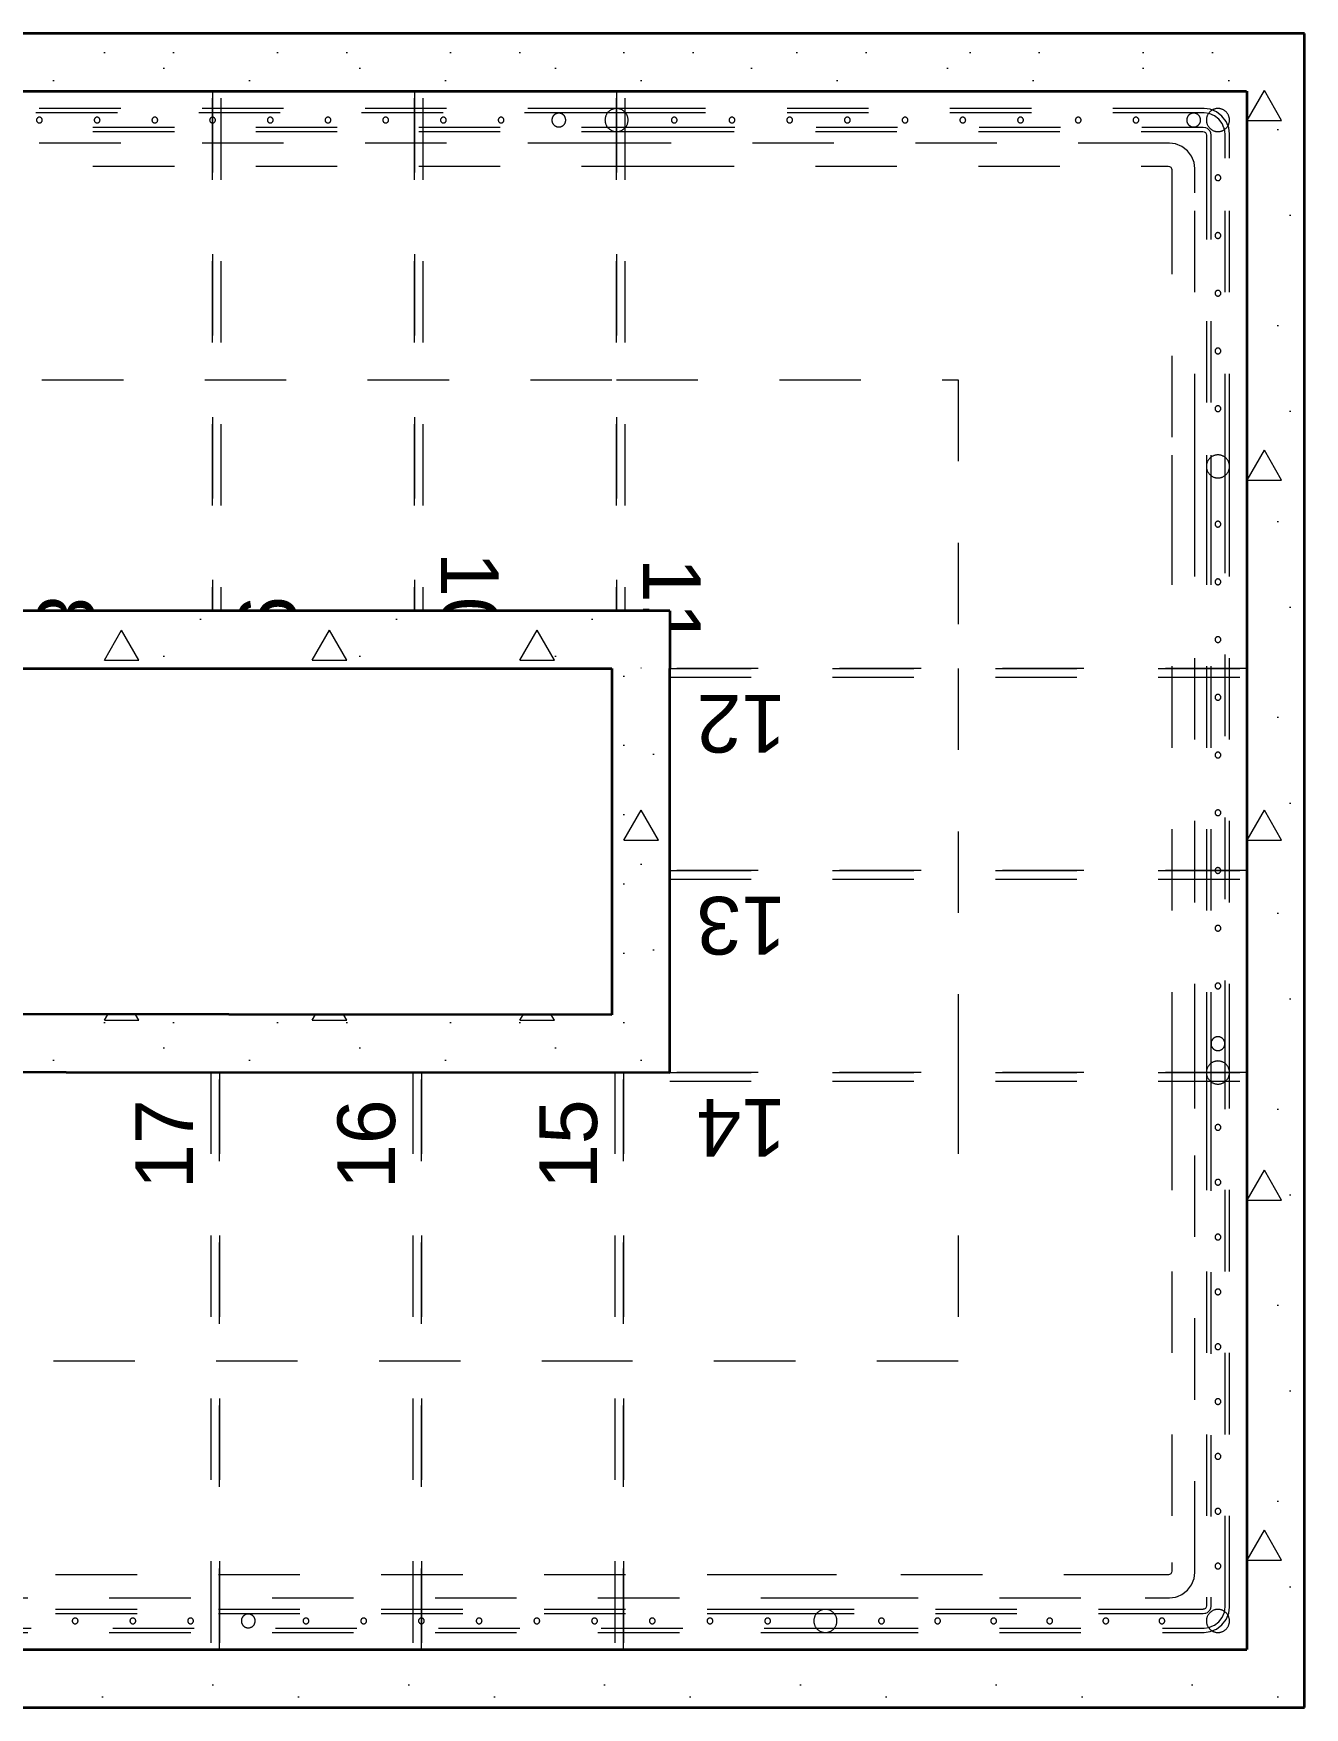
# Model space of a CAD drawing. Header units: millimetres. Extents: x -100675 to 28000, y -21133 to 42228.
# Drawn here: x 12478 to 14680, y 10033 to 12933 of the extents above; entities that cross this region are included whole.
import ezdxf

# ---------------------------------------------------------------- set-up
doc = ezdxf.new("R2010")
doc.units = ezdxf.units.MM
doc.header["$MEASUREMENT"] = 0
for name, pattern in [('Dense Dotted', [176.388884, 0, -176.388884]), ('Small Dashed', [282.222222, 141.111111, -141.111111]), ('Wipeout_Contour', [1000, 0, -1000])]:
    doc.linetypes.add(name, pattern=pattern)
for name, color, linetype in [('New_Interior - Stair & Railing', 7, 'Continuous'), ('New_Structural - Bearing', 7, 'Continuous'), ('New_Structural - Stair & Railing', 7, 'Continuous')]:
    doc.layers.add(name, color=color, linetype=linetype)
for name, color, linetype, lineweight, true_color in [('New_Interior - Stair & Railing_Pen_No__91', 171, 'Continuous', 13, 0xaaaaff), ('New_Structural - Bearing_Pen_No__170', 7, 'Continuous', 13, 0x9f9f00), ('New_Structural - Stair & Railing_Pen_No__71', 171, 'Continuous', 20, 0xaaaaff), ('New_Structural - Stair & Railing_Pen_No__91', 171, 'Continuous', 13, 0xaaaaff)]:
    doc.layers.add(name, color=color, linetype=linetype, lineweight=lineweight, true_color=true_color)
doc.layers.add('New_Structural - Bearing_Pen_No__27', color=7, linetype='Continuous', lineweight=35)
doc.styles.add('GENERATED_STYLE_1', font='arial.ttf')
pattern_1 = [(0, (0, 0), (0, 623.538), [60, -300]), (0, (180, 311.8), (0, 623.538), [60, -300]), (60, (0, 0), (-540, 311.77), [60, -300]), (60, (360, 0), (-540, 311.77), [60, -300]), (120, (60, 0), (540, 311.77), [60, -300]), (120, (420, 0), (540, 311.77), [60, -300]), (0, (0, 60), (0, 120), [0, -120, 0, -180]), (45, (60, 60), (-84.8528, 84.8528), [0, -90, 0, -150])]

# ---------------------------------------------------------------- blocks, each defined once
blk = doc.blocks.new('Stair_2')
at = {"layer": 'New_Structural - Stair & Railing_Pen_No__91', "color": 161, "linetype": 'Small Dashed', "lineweight": 13, "true_color": 0xaaaaff}
for p, q in [((11859.9, 12833.4), (12559.9, 11833.4)), ((12787.8, 12833.4), (12437.8, 12833.4)), ((12787.8, 11833.4), (12787.8, 12833.4)), ((13137.8, 12833.4), (12787.8, 12833.4)), ((12787.8, 12833.4), (12787.8, 11833.4)), ((12802.8, 11833.4), (12802.8, 12833.4)), ((13137.8, 11833.4), (13137.8, 12833.4)), ((13487.8, 12833.4), (13137.8, 12833.4)), ((13137.8, 12833.4), (13137.8, 11833.4)), ((13152.8, 11833.4), (13152.8, 12833.4)), ((13487.8, 11833.4), (13487.8, 12833.4)), ((14579.9, 12833.4), (13487.8, 12833.4)), ((13487.8, 12833.4), (13487.8, 11833.4)), ((13502.8, 11833.4), (13502.8, 12833.4)), ((14579.9, 11833.4), (14579.9, 12833.4)), ((12209.9, 12333.4), (13487.8, 12333.4)), ((13487.8, 12333.4), (14079.9, 12333.4)), ((14079.9, 12333.4), (14079.9, 11833.4)), ((12559.9, 11833.4), (12787.8, 11833.4)), ((12787.8, 11833.4), (13137.8, 11833.4)), ((13137.8, 11833.4), (13487.8, 11833.4)), ((13487.8, 11833.4), (13579.9, 11833.4)), ((13579.9, 11833.4), (14579.9, 11833.4)), ((14579.9, 11833.4), (13579.9, 11833.4)), ((13579.9, 11833.4), (13579.9, 11483.4)), ((14079.9, 11833.4), (14079.9, 11133.4)), ((14579.9, 11483.4), (14579.9, 11833.4)), ((13579.9, 11818.4), (14579.9, 11818.4)), ((13579.9, 11483.4), (14579.9, 11483.4)), ((14579.9, 11483.4), (13579.9, 11483.4)), ((13579.9, 11483.4), (13579.9, 11133.4)), ((13579.9, 11468.4), (14579.9, 11468.4)), ((14579.9, 11133.4), (14579.9, 11483.4)), ((12799.7, 11133.4), (12449.7, 11133.4)), ((12784.7, 11133.4), (12784.7, 10133.4)), ((13149.7, 11133.4), (12799.7, 11133.4)), ((12799.7, 11133.4), (12799.7, 10133.4)), ((12799.7, 10133.4), (12799.7, 11133.4)), ((13134.7, 11133.4), (13134.7, 10133.4)), ((13499.7, 11133.4), (13149.7, 11133.4)), ((13149.7, 11133.4), (13149.7, 10133.4)), ((13149.7, 10133.4), (13149.7, 11133.4)), ((13484.7, 11133.4), (13484.7, 10133.4)), ((13579.9, 11133.4), (13499.7, 11133.4)), ((13499.7, 11133.4), (13499.7, 10133.4)), ((13499.7, 10133.4), (13499.7, 11133.4)), ((13579.9, 11133.4), (14579.9, 11133.4)), ((14579.9, 11133.4), (13579.9, 11133.4)), ((13579.9, 11118.4), (14579.9, 11118.4)), ((14079.9, 11133.4), (14079.9, 10633.4)), ((14579.9, 10133.4), (14579.9, 11133.4)), ((13499.7, 10633.4), (11749.7, 10633.4)), ((14079.9, 10633.4), (13499.7, 10633.4)), ((12449.7, 10133.4), (12799.7, 10133.4)), ((12799.7, 10133.4), (13149.7, 10133.4)), ((13149.7, 10133.4), (13499.7, 10133.4)), ((13499.7, 10133.4), (14579.9, 10133.4))]:
    blk.add_line(p, q, dxfattribs=at)
at = {"layer": 'New_Structural - Stair & Railing_Pen_No__71', "color": 161, "lineweight": 20, "true_color": 0xaaaaff, "char_height": 100, "attachment_point": 4, "style": 'GENERATED_STYLE_1'}
for s, insert, rotation in [('\\A1;{\\pql;\\fArial|b0|i0|c0|p34;10}', (13232.7, 12035.2), 270), ('\\A1;{\\pql;\\fArial|b0|i0|c0|p34;11}', (13583.6, 12025.1), 270), ('\\A1;{\\pql;\\fArial|b0|i0|c0|p34;8}', (12532.7, 11959.3), 270), ('\\A1;{\\pql;\\fArial|b0|i0|c0|p34;9}', (12882.7, 11959.3), 270), ('\\A1;{\\pql;\\fArial|b0|i0|c0|p34;12}', (13781.7, 11737.7), 180), ('\\A1;{\\pql;\\fArial|b0|i0|c0|p34;13}', (13781.7, 11388.5), 180), ('\\A1;{\\pql;\\fArial|b0|i0|c0|p34;17}', (12704, 10931.6), 90), ('\\A1;{\\pql;\\fArial|b0|i0|c0|p34;16}', (13054.8, 10931.6), 90), ('\\A1;{\\pql;\\fArial|b0|i0|c0|p34;15}', (13404.8, 10931.6), 90), ('\\A1;{\\pql;\\fArial|b0|i0|c0|p34;14}', (13781.7, 11037.7), 180)]:
    blk.add_mtext(s, dxfattribs=dict(at, insert=insert, rotation=rotation))
blk = doc.blocks.new('Wall_49', base_point=(10275.1, 12833.4))
at = {"color": 254, "linetype": 'Wipeout_Contour', "lineweight": 0, "ltscale": 71996.237125}
blk.add_wipeout([(10375.1, 12833.4), (14579.9, 12833.4), (14579.9, 12933.4), (10375.1, 12933.4)], dxfattribs=at).dxf.layer = 'New_Structural - Bearing'
at = {"layer": 'New_Structural - Bearing_Pen_No__170', "linetype": 'Continuous', "lineweight": 13, "true_color": 0x9f9f00}
h = blk.add_hatch(dxfattribs=at)
h.set_pattern_fill('Structural_Concrete', color=54, style=0, pattern_type=2)
h.set_pattern_definition(pattern_1)
h.paths.add_polyline_path([(10375.1, 12833.4), (14579.9, 12833.4), (14579.9, 12933.4), (10375.1, 12933.4)])
at = {"layer": 'New_Structural - Bearing_Pen_No__27', "color": 7, "linetype": 'Continuous', "lineweight": 35, "flags": 128}
for points in [[(14579.9, 12933.4), (10375.1, 12933.4)], [(10375.1, 12833.4), (14579.9, 12833.4)]]:
    blk.add_lwpolyline(points, dxfattribs=at)
blk = doc.blocks.new('Wall_50', base_point=(14579.9, 12933.4))
at = {"color": 254, "linetype": 'Wipeout_Contour', "lineweight": 0, "ltscale": 74647.535151}
blk.add_wipeout([(14579.9, 12933.4), (14579.9, 10133.4), (14679.9, 10133.4), (14679.9, 12933.4)], dxfattribs=at).dxf.layer = 'New_Structural - Bearing'
at = {"layer": 'New_Structural - Bearing_Pen_No__170', "linetype": 'Continuous', "lineweight": 13, "true_color": 0x9f9f00}
h = blk.add_hatch(dxfattribs=at)
h.set_pattern_fill('Structural_Concrete', color=54, style=0, pattern_type=2)
h.set_pattern_definition(pattern_1)
h.paths.add_polyline_path([(14579.9, 12933.4), (14579.9, 10133.4), (14679.9, 10133.4), (14679.9, 12933.4)])
at = {"layer": 'New_Structural - Bearing_Pen_No__27', "color": 7, "linetype": 'Continuous', "lineweight": 35, "flags": 128}
for points in [[(14679.9, 12933.4), (14579.9, 12933.4)], [(14679.9, 10133.4), (14679.9, 12933.4)], [(14579.9, 12833.4), (14579.9, 10133.4)]]:
    blk.add_lwpolyline(points, dxfattribs=at)
blk = doc.blocks.new('Wall_51', base_point=(14679.9, 10133.4))
at = {"color": 254, "linetype": 'Wipeout_Contour', "lineweight": 0, "ltscale": 66057.633699}
blk.add_wipeout([(14679.9, 10133.4), (11399.7, 10133.4), (11399.7, 10033.4), (14679.9, 10033.4)], dxfattribs=at).dxf.layer = 'New_Structural - Bearing'
at = {"layer": 'New_Structural - Bearing_Pen_No__170', "linetype": 'Continuous', "lineweight": 13, "true_color": 0x9f9f00}
h = blk.add_hatch(dxfattribs=at)
h.set_pattern_fill('Structural_Concrete', color=54, style=0, pattern_type=2)
h.set_pattern_definition(pattern_1)
h.paths.add_polyline_path([(14679.9, 10133.4), (11399.7, 10133.4), (11399.7, 10033.4), (14679.9, 10033.4)])
at = {"layer": 'New_Structural - Bearing_Pen_No__27', "color": 7, "linetype": 'Continuous', "lineweight": 35, "flags": 128}
for points in [[(14579.9, 10133.4), (11399.7, 10133.4)], [(14679.9, 10033.4), (14679.9, 10133.4)], [(11399.7, 10033.4), (14679.9, 10033.4)]]:
    blk.add_lwpolyline(points, dxfattribs=at)
blk = doc.blocks.new('Wall_53', base_point=(11387.8, 11833.4))
at = {"color": 254, "linetype": 'Wipeout_Contour', "lineweight": 0, "ltscale": 54026.855316}
blk.add_wipeout([(13479.9, 11833.4), (13579.9, 11833.4), (13579.9, 11933.4)], dxfattribs=at).dxf.layer = 'New_Structural - Bearing'
at = {"layer": 'New_Structural - Bearing_Pen_No__170', "linetype": 'Continuous', "lineweight": 13, "true_color": 0x9f9f00}
h = blk.add_hatch(dxfattribs=at)
h.set_pattern_fill('Structural_Concrete', color=54, style=0, pattern_type=2)
h.set_pattern_definition(pattern_1)
h.paths.add_polyline_path([(13479.9, 11833.4), (13579.9, 11833.4), (13579.9, 11933.4)])
at = {"color": 254, "linetype": 'Wipeout_Contour', "lineweight": 0, "ltscale": 68996.911588}
blk.add_wipeout([(13479.9, 11933.4), (11487.8, 11933.4), (11487.8, 11833.4), (13479.9, 11833.4)], dxfattribs=at).dxf.layer = 'New_Structural - Bearing'
at = {"layer": 'New_Structural - Bearing_Pen_No__170', "linetype": 'Continuous', "lineweight": 13, "true_color": 0x9f9f00}
h = blk.add_hatch(dxfattribs=at)
h.set_pattern_fill('Structural_Concrete', color=54, style=0, pattern_type=2)
h.set_pattern_definition(pattern_1)
h.paths.add_polyline_path([(13479.9, 11933.4), (11487.8, 11933.4), (11487.8, 11833.4), (13479.9, 11833.4)])
at = {"color": 254, "linetype": 'Wipeout_Contour', "lineweight": 0, "ltscale": 54019.123041}
blk.add_wipeout([(13479.9, 11933.4), (13479.9, 11833.4), (13579.9, 11933.4)], dxfattribs=at).dxf.layer = 'New_Structural - Bearing'
at = {"layer": 'New_Structural - Bearing_Pen_No__170', "linetype": 'Continuous', "lineweight": 13, "true_color": 0x9f9f00}
h = blk.add_hatch(dxfattribs=at)
h.set_pattern_fill('Structural_Concrete', color=54, style=0, pattern_type=2)
h.set_pattern_definition(pattern_1)
h.paths.add_polyline_path([(13479.9, 11933.4), (13479.9, 11833.4), (13579.9, 11933.4)])
at = {"layer": 'New_Structural - Bearing_Pen_No__27', "color": 7, "linetype": 'Continuous', "lineweight": 35, "flags": 128}
for points in [[(13579.9, 11933.4), (11487.8, 11933.4)], [(13579.9, 11933.4), (13579.9, 11833.4)], [(11487.8, 11833.4), (13479.9, 11833.4)]]:
    blk.add_lwpolyline(points, dxfattribs=at)
blk = doc.blocks.new('Wall_54', base_point=(11387.8, 11134.9))
at = {"color": 254, "linetype": 'Wipeout_Contour', "lineweight": 0, "ltscale": 52731.338241}
blk.add_wipeout([(13479.9, 11233.5), (13579.9, 11133.4), (13579.9, 11233.4)], dxfattribs=at).dxf.layer = 'New_Structural - Bearing'
at = {"layer": 'New_Structural - Bearing_Pen_No__170', "linetype": 'Continuous', "lineweight": 13, "true_color": 0x9f9f00}
h = blk.add_hatch(dxfattribs=at)
h.set_pattern_fill('Structural_Concrete', color=54, style=0, pattern_type=2)
h.set_pattern_definition(pattern_1)
h.paths.add_polyline_path([(13479.9, 11233.5), (13579.9, 11133.4), (13579.9, 11233.4)])
at = {"color": 254, "linetype": 'Wipeout_Contour', "lineweight": 0, "ltscale": 67097.215649}
blk.add_wipeout([(11487.8, 11134.9), (13479.9, 11133.5), (13479.9, 11233.5), (11487.8, 11234.9)], dxfattribs=at).dxf.layer = 'New_Structural - Bearing'
at = {"layer": 'New_Structural - Bearing_Pen_No__170', "linetype": 'Continuous', "lineweight": 13, "true_color": 0x9f9f00}
h = blk.add_hatch(dxfattribs=at)
h.set_pattern_fill('Structural_Concrete', color=54, style=0, pattern_type=2)
h.set_pattern_definition(pattern_1)
h.paths.add_polyline_path([(11487.8, 11134.9), (13479.9, 11133.5), (13479.9, 11233.5), (11487.8, 11234.9)])
at = {"color": 254, "linetype": 'Wipeout_Contour', "lineweight": 0, "ltscale": 52590.729405}
blk.add_wipeout([(13579.9, 11133.4), (13479.9, 11233.5), (13479.9, 11133.5)], dxfattribs=at).dxf.layer = 'New_Structural - Bearing'
at = {"layer": 'New_Structural - Bearing_Pen_No__170', "linetype": 'Continuous', "lineweight": 13, "true_color": 0x9f9f00}
h = blk.add_hatch(dxfattribs=at)
h.set_pattern_fill('Structural_Concrete', color=54, style=0, pattern_type=2)
h.set_pattern_definition(pattern_1)
h.paths.add_polyline_path([(13579.9, 11133.4), (13479.9, 11233.5), (13479.9, 11133.5)])
at = {"layer": 'New_Structural - Bearing_Pen_No__27', "color": 7, "linetype": 'Continuous', "lineweight": 35, "flags": 128}
for points in [[(13479.9, 11233.5), (11487.8, 11234.9)], [(13579.9, 11133.4), (13579.9, 11233.4)], [(11487.8, 11134.9), (13579.9, 11133.4)]]:
    blk.add_lwpolyline(points, dxfattribs=at)
blk = doc.blocks.new('Wall_55', base_point=(13579.9, 11133.4))
at = {"color": 254, "linetype": 'Wipeout_Contour', "lineweight": 0, "ltscale": 71120.3852}
blk.add_wipeout([(13479.9, 11833.4), (13479.9, 11233.5), (13579.9, 11233.4), (13579.9, 11833.4)], dxfattribs=at).dxf.layer = 'New_Structural - Bearing'
at = {"layer": 'New_Structural - Bearing_Pen_No__170', "linetype": 'Continuous', "lineweight": 13, "true_color": 0x9f9f00}
h = blk.add_hatch(dxfattribs=at)
h.set_pattern_fill('Structural_Concrete', color=54, style=0, pattern_type=2)
h.set_pattern_definition(pattern_1)
h.paths.add_polyline_path([(13479.9, 11833.4), (13479.9, 11233.5), (13579.9, 11233.4), (13579.9, 11833.4)])
at = {"layer": 'New_Structural - Bearing_Pen_No__27', "color": 7, "linetype": 'Continuous', "lineweight": 35, "flags": 128}
for points in [[(13479.9, 11833.4), (13479.9, 11233.5)], [(13579.9, 11233.4), (13579.9, 11833.4)]]:
    blk.add_lwpolyline(points, dxfattribs=at)
blk = doc.blocks.new('Railing_3')
at = {"layer": 'New_Interior - Stair & Railing_Pen_No__91', "color": 161, "linetype": 'Small Dashed', "lineweight": 13, "true_color": 0xaaaaff}
for p, q in [((13475.3, 12803.4), (11451.7, 12803.4)), ((13469.5, 12795.9), (11451.7, 12795.9)), ((13483.1, 12795.9), (13469.5, 12795.9)), ((13487.8, 12803.4), (13475.3, 12803.4)), ((13493, 12795.9), (13483.1, 12795.9)), ((13512.8, 12803.4), (13487.8, 12803.4)), ((13510.5, 12795.9), (13493, 12795.9)), ((13537.8, 12795.9), (13510.5, 12795.9)), ((13537.8, 12803.4), (13512.8, 12803.4)), ((13550.3, 12803.4), (13537.8, 12803.4)), ((13551.5, 12795.9), (13537.8, 12795.9)), ((14488.9, 12803.4), (13550.3, 12803.4)), ((14488.9, 12795.9), (13551.5, 12795.9)), ((14504.9, 12803.4), (14488.9, 12803.4)), ((14504.9, 12795.9), (14488.9, 12795.9)), ((14506.2, 12803.4), (14504.9, 12803.4)), ((14505.8, 12795.9), (14504.9, 12795.9)), ((14514.7, 12794.7), (14505.8, 12795.9)), ((14516.6, 12802), (14506.2, 12803.4)), ((14523.7, 12791), (14514.7, 12794.7)), ((14527.5, 12797.5), (14516.6, 12802)), ((14531.5, 12785), (14523.7, 12791)), ((14536.9, 12790.3), (14527.5, 12797.5)), ((14544.1, 12781), (14536.9, 12790.3)), ((11451.7, 12770.9), (13469.5, 12770.9)), ((11451.7, 12763.4), (13475.3, 12763.4)), ((13469.5, 12770.9), (13483.1, 12770.9)), ((13475.3, 12763.4), (13487.8, 12763.4)), ((13483.1, 12770.9), (13493, 12770.9)), ((13487.8, 12763.4), (13512.8, 12763.4)), ((13493, 12770.9), (13510.5, 12770.9)), ((13510.5, 12770.9), (13537.8, 12770.9)), ((13512.8, 12763.4), (13537.8, 12763.4)), ((13537.8, 12770.9), (13551.5, 12770.9)), ((13537.8, 12763.4), (13550.3, 12763.4)), ((13550.3, 12763.4), (14488.9, 12763.4)), ((13551.5, 12770.9), (14488.9, 12770.9)), ((14488.9, 12770.9), (14504.1, 12770.9)), ((14488.9, 12763.4), (14503.6, 12763.4)), ((14503.6, 12763.4), (14506.2, 12763.1)), ((14504.1, 12770.9), (14508.1, 12770.4)), ((14506.2, 12763.1), (14507.4, 12762.6)), ((14507.4, 12762.6), (14508.4, 12761.8)), ((14508.1, 12770.4), (14511.1, 12769.1)), ((14508.4, 12761.8), (14509.1, 12760.8)), ((14509.1, 12760.8), (14509.6, 12759.6)), ((14511.1, 12769.1), (14513.7, 12767.2)), ((14513.7, 12767.2), (14515.7, 12764.6)), ((14515.7, 12764.6), (14516.9, 12761.6)), ((14516.9, 12761.6), (14517.1, 12760.5)), ((14517.1, 12760.5), (14517.4, 12757.6)), ((14537.5, 12777.2), (14531.5, 12785)), ((14540.4, 12770.2), (14537.5, 12777.2)), ((14541.3, 12768.1), (14540.4, 12770.2)), ((14542.4, 12759.2), (14541.3, 12768.1)), ((14547.4, 12773), (14544.1, 12781)), ((14548.6, 12770.1), (14547.4, 12773)), ((14549.9, 12759.7), (14548.6, 12770.1)), ((13475.3, 12743.4), (11451.7, 12743.4)), ((13487.8, 12743.4), (13475.3, 12743.4)), ((13512.8, 12743.4), (13487.8, 12743.4)), ((13537.8, 12743.4), (13512.8, 12743.4)), ((13550.3, 12743.4), (13537.8, 12743.4)), ((14428.9, 12743.4), (13550.3, 12743.4)), ((14444.9, 12743.4), (14428.9, 12743.4)), ((14446.2, 12743.4), (14444.9, 12743.4)), ((14456.6, 12742), (14446.2, 12743.4)), ((14467.5, 12737.5), (14456.6, 12742)), ((14476.9, 12730.3), (14467.5, 12737.5)), ((14509.6, 12759.6), (14509.9, 12757.5)), ((14509.9, 12757.5), (14509.9, 12757.1)), ((14509.9, 12757.1), (14509.9, 12733.4)), ((14509.9, 12733.4), (14509.9, 12717.4)), ((14517.4, 12757.6), (14517.4, 12733.4)), ((14517.4, 12733.4), (14517.4, 12717.4)), ((14542.4, 12733.4), (14542.4, 12759.2)), ((14542.4, 12717.4), (14542.4, 12733.4)), ((14549.9, 12733.4), (14549.9, 12759.7)), ((14549.9, 12717.4), (14549.9, 12733.4)), ((11451.7, 12703.4), (13475.3, 12703.4)), ((13475.3, 12703.4), (13487.8, 12703.4)), ((13487.8, 12703.4), (13512.8, 12703.4)), ((13512.8, 12703.4), (13537.8, 12703.4)), ((13537.8, 12703.4), (13550.3, 12703.4)), ((13550.3, 12703.4), (14428.9, 12703.4)), ((14428.9, 12703.4), (14443.6, 12703.4)), ((14443.6, 12703.4), (14446.2, 12703.1)), ((14446.2, 12703.1), (14447.4, 12702.6)), ((14447.4, 12702.6), (14448.4, 12701.8)), ((14484.1, 12721), (14476.9, 12730.3)), ((14487.4, 12713), (14484.1, 12721)), ((14488.6, 12710.1), (14487.4, 12713)), ((14489.9, 12699.7), (14488.6, 12710.1)), ((14509.9, 12717.4), (14509.9, 12202.9)), ((14517.4, 12717.4), (14517.4, 12202.9)), ((14542.4, 12202.9), (14542.4, 12717.4)), ((14549.9, 12202.9), (14549.9, 12717.4)), ((14448.4, 12701.8), (14449.1, 12700.8)), ((14449.1, 12700.8), (14449.6, 12699.6)), ((14449.6, 12699.6), (14449.9, 12697.5)), ((14449.9, 12697.5), (14449.9, 12697.1)), ((14449.9, 12697.1), (14449.9, 12673.4)), ((14449.9, 12673.4), (14449.9, 12657.4)), ((14489.9, 12673.4), (14489.9, 12699.7)), ((14489.9, 12657.4), (14489.9, 12673.4)), ((14449.9, 12657.4), (14449.9, 12202.9)), ((14489.9, 12202.9), (14489.9, 12657.4)), ((14449.9, 12202.9), (14449.9, 12189)), ((14449.9, 12189), (14449.9, 12178.3)), ((14489.9, 12189), (14489.9, 12202.9)), ((14489.9, 12178.3), (14489.9, 12189)), ((14509.9, 12202.9), (14509.9, 12189)), ((14509.9, 12189), (14509.9, 12178.3)), ((14517.4, 12202.9), (14517.4, 12189)), ((14517.4, 12189), (14517.4, 12178.3)), ((14542.4, 12189), (14542.4, 12202.9)), ((14542.4, 12178.3), (14542.4, 12189)), ((14549.9, 12189), (14549.9, 12202.9)), ((14549.9, 12178.3), (14549.9, 12189)), ((14449.9, 12178.3), (14449.9, 12161.2)), ((14449.9, 12161.2), (14449.9, 12133.4)), ((14489.9, 12161.2), (14489.9, 12178.3)), ((14489.9, 12133.4), (14489.9, 12161.2)), ((14509.9, 12178.3), (14509.9, 12161.2)), ((14509.9, 12161.2), (14509.9, 12133.4)), ((14517.4, 12178.3), (14517.4, 12161.2)), ((14517.4, 12161.2), (14517.4, 12133.4)), ((14542.4, 12161.2), (14542.4, 12178.3)), ((14542.4, 12133.4), (14542.4, 12161.2)), ((14549.9, 12161.2), (14549.9, 12178.3)), ((14549.9, 12133.4), (14549.9, 12161.2)), ((14449.9, 12133.4), (14449.9, 12119.5)), ((14489.9, 12119.5), (14489.9, 12133.4)), ((14509.9, 12133.4), (14509.9, 12119.5)), ((14517.4, 12133.4), (14517.4, 12119.5)), ((14542.4, 12119.5), (14542.4, 12133.4)), ((14549.9, 12119.5), (14549.9, 12133.4)), ((14449.9, 12119.5), (14449.9, 11145.9)), ((14489.9, 11145.9), (14489.9, 12119.5)), ((14509.9, 12119.5), (14509.9, 11145.9)), ((14517.4, 12119.5), (14517.4, 11151.8)), ((14542.4, 11151.8), (14542.4, 12119.5)), ((14549.9, 11145.9), (14549.9, 12119.5)), ((14449.9, 11145.9), (14449.9, 11133.4)), ((14489.9, 11133.4), (14489.9, 11145.9)), ((14509.9, 11145.9), (14509.9, 11133.4)), ((14517.4, 11151.8), (14517.4, 11138.1)), ((14517.4, 11138.1), (14517.4, 11128.3)), ((14542.4, 11138.1), (14542.4, 11151.8)), ((14542.4, 11128.3), (14542.4, 11138.1)), ((14549.9, 11133.4), (14549.9, 11145.9)), ((14449.9, 11133.4), (14449.9, 11108.4)), ((14449.9, 11108.4), (14449.9, 11083.4)), ((14489.9, 11108.4), (14489.9, 11133.4)), ((14489.9, 11083.4), (14489.9, 11108.4)), ((14509.9, 11133.4), (14509.9, 11108.4)), ((14509.9, 11108.4), (14509.9, 11083.4)), ((14517.4, 11128.3), (14517.4, 11110.8)), ((14517.4, 11110.8), (14517.4, 11083.4)), ((14542.4, 11110.8), (14542.4, 11128.3)), ((14542.4, 11083.4), (14542.4, 11110.8)), ((14549.9, 11108.4), (14549.9, 11133.4)), ((14549.9, 11083.4), (14549.9, 11108.4)), ((14449.9, 11083.4), (14449.9, 11070.9)), ((14489.9, 11070.9), (14489.9, 11083.4)), ((14509.9, 11083.4), (14509.9, 11070.9)), ((14517.4, 11083.4), (14517.4, 11069.7)), ((14542.4, 11069.7), (14542.4, 11083.4)), ((14549.9, 11070.9), (14549.9, 11083.4)), ((14449.9, 11070.9), (14449.9, 10284.4)), ((14489.9, 10284.4), (14489.9, 11070.9)), ((14509.9, 11070.9), (14509.9, 10224.4)), ((14517.4, 11069.7), (14517.4, 10224.4)), ((14542.4, 10224.4), (14542.4, 11069.7)), ((14549.9, 10224.4), (14549.9, 11070.9)), ((14449.6, 10267.1), (14449.1, 10266)), ((14449.9, 10269.7), (14449.6, 10267.1)), ((14449.9, 10284.4), (14449.9, 10269.7)), ((14488.6, 10256.7), (14489.9, 10267.1)), ((14489.9, 10268.4), (14489.9, 10284.4)), ((14489.9, 10267.1), (14489.9, 10268.4)), ((13785.8, 10263.4), (11762.2, 10263.4)), ((13799.7, 10263.4), (13785.8, 10263.4)), ((13827.5, 10263.4), (13799.7, 10263.4)), ((13844.6, 10263.4), (13827.5, 10263.4)), ((13855.3, 10263.4), (13844.6, 10263.4)), ((13869.2, 10263.4), (13855.3, 10263.4)), ((14403.9, 10263.4), (13869.2, 10263.4)), ((14419.9, 10263.4), (14403.9, 10263.4)), ((14443.6, 10263.4), (14419.9, 10263.4)), ((14444.1, 10263.5), (14443.6, 10263.4)), ((14446.2, 10263.7), (14444.1, 10263.5)), ((14447.4, 10264.2), (14446.2, 10263.7)), ((14448.4, 10265), (14447.4, 10264.2)), ((14449.1, 10266), (14448.4, 10265)), ((14476.9, 10236.5), (14484.1, 10245.8)), ((14484.1, 10245.8), (14488.6, 10256.7)), ((11762.2, 10223.4), (13785.8, 10223.4)), ((13785.8, 10223.4), (13799.7, 10223.4)), ((13799.7, 10223.4), (13827.5, 10223.4)), ((13827.5, 10223.4), (13844.6, 10223.4)), ((13844.6, 10223.4), (13855.3, 10223.4)), ((13855.3, 10223.4), (13869.2, 10223.4)), ((13869.2, 10223.4), (14403.9, 10223.4)), ((14403.9, 10223.4), (14419.9, 10223.4)), ((14419.9, 10223.4), (14446.2, 10223.4)), ((14446.2, 10223.4), (14456.6, 10224.8)), ((14456.6, 10224.8), (14459.6, 10226)), ((14459.6, 10226), (14467.5, 10229.3)), ((14467.5, 10229.3), (14476.9, 10236.5)), ((14509.9, 10209.7), (14509.6, 10207.1)), ((14509.9, 10224.4), (14509.9, 10209.7)), ((14517.4, 10209.2), (14516.9, 10205.2)), ((14517.4, 10224.4), (14517.4, 10209.2)), ((14542.4, 10208.4), (14542.4, 10224.4)), ((14542.4, 10207.6), (14542.4, 10208.4)), ((14549.9, 10208.4), (14549.9, 10224.4)), ((14549.9, 10207.1), (14549.9, 10208.4)), ((13785.8, 10203.4), (11762.2, 10203.4)), ((13785.8, 10195.9), (11768.1, 10195.9)), ((13799.7, 10203.4), (13785.8, 10203.4)), ((13799.7, 10195.9), (13785.8, 10195.9)), ((13827.5, 10203.4), (13799.7, 10203.4)), ((13827.5, 10195.9), (13799.7, 10195.9)), ((13844.6, 10203.4), (13827.5, 10203.4)), ((13844.6, 10195.9), (13827.5, 10195.9)), ((13855.3, 10203.4), (13844.6, 10203.4)), ((13855.3, 10195.9), (13844.6, 10195.9)), ((13869.2, 10203.4), (13855.3, 10203.4)), ((13869.2, 10195.9), (13855.3, 10195.9)), ((14463.9, 10203.4), (13869.2, 10203.4)), ((14463.9, 10195.9), (13869.2, 10195.9)), ((14479.9, 10203.4), (14463.9, 10203.4)), ((14479.9, 10195.9), (14463.9, 10195.9)), ((14503.6, 10203.4), (14479.9, 10203.4)), ((14504.1, 10195.9), (14479.9, 10195.9)), ((14504.1, 10203.5), (14503.6, 10203.4)), ((14506.2, 10203.7), (14504.1, 10203.5)), ((14507, 10196.3), (14504.1, 10195.9)), ((14507.4, 10204.2), (14506.2, 10203.7)), ((14508.1, 10196.4), (14507, 10196.3)), ((14508.4, 10205), (14507.4, 10204.2)), ((14511.1, 10197.7), (14508.1, 10196.4)), ((14509.1, 10206), (14508.4, 10205)), ((14509.6, 10207.1), (14509.1, 10206)), ((14513.7, 10199.6), (14511.1, 10197.7)), ((14515.7, 10202.2), (14513.7, 10199.6)), ((14516.9, 10205.2), (14515.7, 10202.2)), ((14523.7, 10175.8), (14531.5, 10181.8)), ((14531.5, 10181.8), (14537.5, 10189.6)), ((14536.9, 10176.5), (14544.1, 10185.8)), ((14537.5, 10189.6), (14541.3, 10198.7)), ((14541.3, 10198.7), (14542.4, 10207.6)), ((14544.1, 10185.8), (14548.6, 10196.7)), ((14548.6, 10196.7), (14549.9, 10207.1)), ((11762.2, 10163.4), (13785.8, 10163.4)), ((11768.1, 10170.9), (13785.8, 10170.9)), ((13785.8, 10170.9), (13799.7, 10170.9)), ((13785.8, 10163.4), (13799.7, 10163.4)), ((13799.7, 10170.9), (13827.5, 10170.9)), ((13799.7, 10163.4), (13827.5, 10163.4)), ((13827.5, 10170.9), (13844.6, 10170.9)), ((13827.5, 10163.4), (13844.6, 10163.4)), ((13844.6, 10170.9), (13855.3, 10170.9)), ((13844.6, 10163.4), (13855.3, 10163.4)), ((13855.3, 10170.9), (13869.2, 10170.9)), ((13855.3, 10163.4), (13869.2, 10163.4)), ((13869.2, 10170.9), (14463.9, 10170.9)), ((13869.2, 10163.4), (14463.9, 10163.4)), ((14463.9, 10170.9), (14479.9, 10170.9)), ((14463.9, 10163.4), (14479.9, 10163.4)), ((14479.9, 10170.9), (14505.8, 10170.9)), ((14479.9, 10163.4), (14506.2, 10163.4)), ((14505.8, 10170.9), (14514.7, 10172.1)), ((14506.2, 10163.4), (14516.6, 10164.8)), ((14514.7, 10172.1), (14516.7, 10172.9)), ((14516.6, 10164.8), (14519.6, 10166)), ((14516.7, 10172.9), (14523.7, 10175.8)), ((14519.6, 10166), (14527.5, 10169.3)), ((14527.5, 10169.3), (14536.9, 10176.5))]:
    blk.add_line(p, q, dxfattribs=at)
at = {"layer": 'New_Interior - Stair & Railing_Pen_No__91', "color": 161, "linetype": 'Small Dashed', "lineweight": 13, "true_color": 0xaaaaff, "flags": 128}
for points in [[(13387.8, 12771.4, 1), (13387.8, 12795.4, 1)], [(13487.8, 12763.4, 1), (13487.8, 12803.4, 1)], [(14487.8, 12771.4, 1), (14487.8, 12795.4, 1)], [(14529.9, 12763.4, 1), (14529.9, 12803.4, 1)], [(12487.8, 12778.4, 1), (12487.8, 12788.4, 1)], [(12587.8, 12778.4, 1), (12587.8, 12788.4, 1)], [(12687.8, 12778.4, 1), (12687.8, 12788.4, 1)], [(12787.8, 12778.4, 1), (12787.8, 12788.4, 1)], [(12887.8, 12778.4, 1), (12887.8, 12788.4, 1)], [(12987.8, 12778.4, 1), (12987.8, 12788.4, 1)], [(13087.8, 12778.4, 1), (13087.8, 12788.4, 1)], [(13187.8, 12778.4, 1), (13187.8, 12788.4, 1)], [(13287.8, 12778.4, 1), (13287.8, 12788.4, 1)], [(13587.8, 12778.4, 1), (13587.8, 12788.4, 1)], [(13687.8, 12778.4, 1), (13687.8, 12788.4, 1)], [(13787.8, 12778.4, 1), (13787.8, 12788.4, 1)], [(13887.8, 12778.4, 1), (13887.8, 12788.4, 1)], [(13987.8, 12778.4, 1), (13987.8, 12788.4, 1)], [(14087.8, 12778.4, 1), (14087.8, 12788.4, 1)], [(14187.8, 12778.4, 1), (14187.8, 12788.4, 1)], [(14287.8, 12778.4, 1), (14287.8, 12788.4, 1)], [(14387.8, 12778.4, 1), (14387.8, 12788.4, 1)], [(14524.9, 12683.4, 1), (14534.9, 12683.4, 1)], [(14524.9, 12583.4, 1), (14534.9, 12583.4, 1)], [(14524.9, 12483.4, 1), (14534.9, 12483.4, 1)], [(14524.9, 12383.4, 1), (14534.9, 12383.4, 1)], [(14524.9, 12283.4, 1), (14534.9, 12283.4, 1)], [(14509.9, 12183.4, 1), (14549.9, 12183.4, 1)], [(14524.9, 12083.4, 1), (14534.9, 12083.4, 1)], [(14524.9, 11983.4, 1), (14534.9, 11983.4, 1)], [(14524.9, 11883.4, 1), (14534.9, 11883.4, 1)], [(14524.9, 11783.4, 1), (14534.9, 11783.4, 1)], [(14524.9, 11683.4, 1), (14534.9, 11683.4, 1)], [(14524.9, 11583.4, 1), (14534.9, 11583.4, 1)], [(14524.9, 11483.4, 1), (14534.9, 11483.4, 1)], [(14524.9, 11383.4, 1), (14534.9, 11383.4, 1)], [(14524.9, 11283.4, 1), (14534.9, 11283.4, 1)], [(14517.9, 11183.4, 1), (14541.9, 11183.4, 1)], [(14509.9, 11133.4, 1), (14549.9, 11133.4, 1)], [(14524.9, 11038.4, 1), (14534.9, 11038.4, 1)], [(14524.9, 10943.4, 1), (14534.9, 10943.4, 1)], [(14524.9, 10848.4, 1), (14534.9, 10848.4, 1)], [(14524.9, 10753.4, 1), (14534.9, 10753.4, 1)], [(14524.9, 10658.4, 1), (14534.9, 10658.4, 1)], [(14524.9, 10563.4, 1), (14534.9, 10563.4, 1)], [(14524.9, 10468.4, 1), (14534.9, 10468.4, 1)], [(14524.9, 10373.4, 1), (14534.9, 10373.4, 1)], [(14524.9, 10278.4, 1), (14534.9, 10278.4, 1)], [(12549.7, 10188.4, 1), (12549.7, 10178.4, 1)], [(12649.7, 10188.4, 1), (12649.7, 10178.4, 1)], [(12749.7, 10188.4, 1), (12749.7, 10178.4, 1)], [(12849.7, 10195.4, 1), (12849.7, 10171.4, 1)], [(12949.7, 10188.4, 1), (12949.7, 10178.4, 1)], [(13049.7, 10188.4, 1), (13049.7, 10178.4, 1)], [(13149.7, 10188.4, 1), (13149.7, 10178.4, 1)], [(13249.7, 10188.4, 1), (13249.7, 10178.4, 1)], [(13349.7, 10188.4, 1), (13349.7, 10178.4, 1)], [(13449.7, 10188.4, 1), (13449.7, 10178.4, 1)], [(13549.7, 10188.4, 1), (13549.7, 10178.4, 1)], [(13649.7, 10188.4, 1), (13649.7, 10178.4, 1)], [(13749.7, 10188.4, 1), (13749.7, 10178.4, 1)], [(13849.7, 10203.4, 1), (13849.7, 10163.4, 1)], [(13946.9, 10188.4, 1), (13946.9, 10178.4, 1)], [(14044.1, 10188.4, 1), (14044.1, 10178.4, 1)], [(14141.2, 10188.4, 1), (14141.2, 10178.4, 1)], [(14238.4, 10188.4, 1), (14238.4, 10178.4, 1)], [(14335.6, 10188.4, 1), (14335.6, 10178.4, 1)], [(14432.8, 10188.4, 1), (14432.8, 10178.4, 1)], [(14509.9, 10183.4, 1), (14549.9, 10183.4, 1)]]:
    blk.add_lwpolyline(points, format="xyb", close=True, dxfattribs=at)

msp = doc.modelspace()

# ---------------------------------------------------------------- block references
at = {"layer": 'New_Structural - Stair & Railing', "color": 8, "linetype": 'Dense Dotted', "lineweight": 15}
msp.add_blockref('Stair_2', (0, 0), dxfattribs=at)

# ---------------------------------------------------------------- next in the draw order: block references
at = {"layer": 'New_Structural - Bearing', "color": 7, "lineweight": 35}
for name, p in [('Wall_49', (10275.1, 12833.4)), ('Wall_53', (11387.8, 11833.4)), ('Wall_54', (11387.8, 11134.9))]:
    msp.add_blockref(name, p, dxfattribs=at)

# ---------------------------------------------------------------- next in the draw order: block references
for name, p in [('Wall_50', (14579.9, 12933.4)), ('Wall_55', (13579.9, 11133.4))]:
    msp.add_blockref(name, p, dxfattribs=at)

# ---------------------------------------------------------------- next in the draw order: block references
msp.add_blockref('Wall_51', (14679.9, 10133.4), dxfattribs=at)

# ---------------------------------------------------------------- next in the draw order: block references
at = {"layer": 'New_Interior - Stair & Railing', "color": 7, "linetype": 'Continuous', "lineweight": 13}
msp.add_blockref('Railing_3', (0, 0), dxfattribs=at)

doc.saveas('drawing.dxf')
